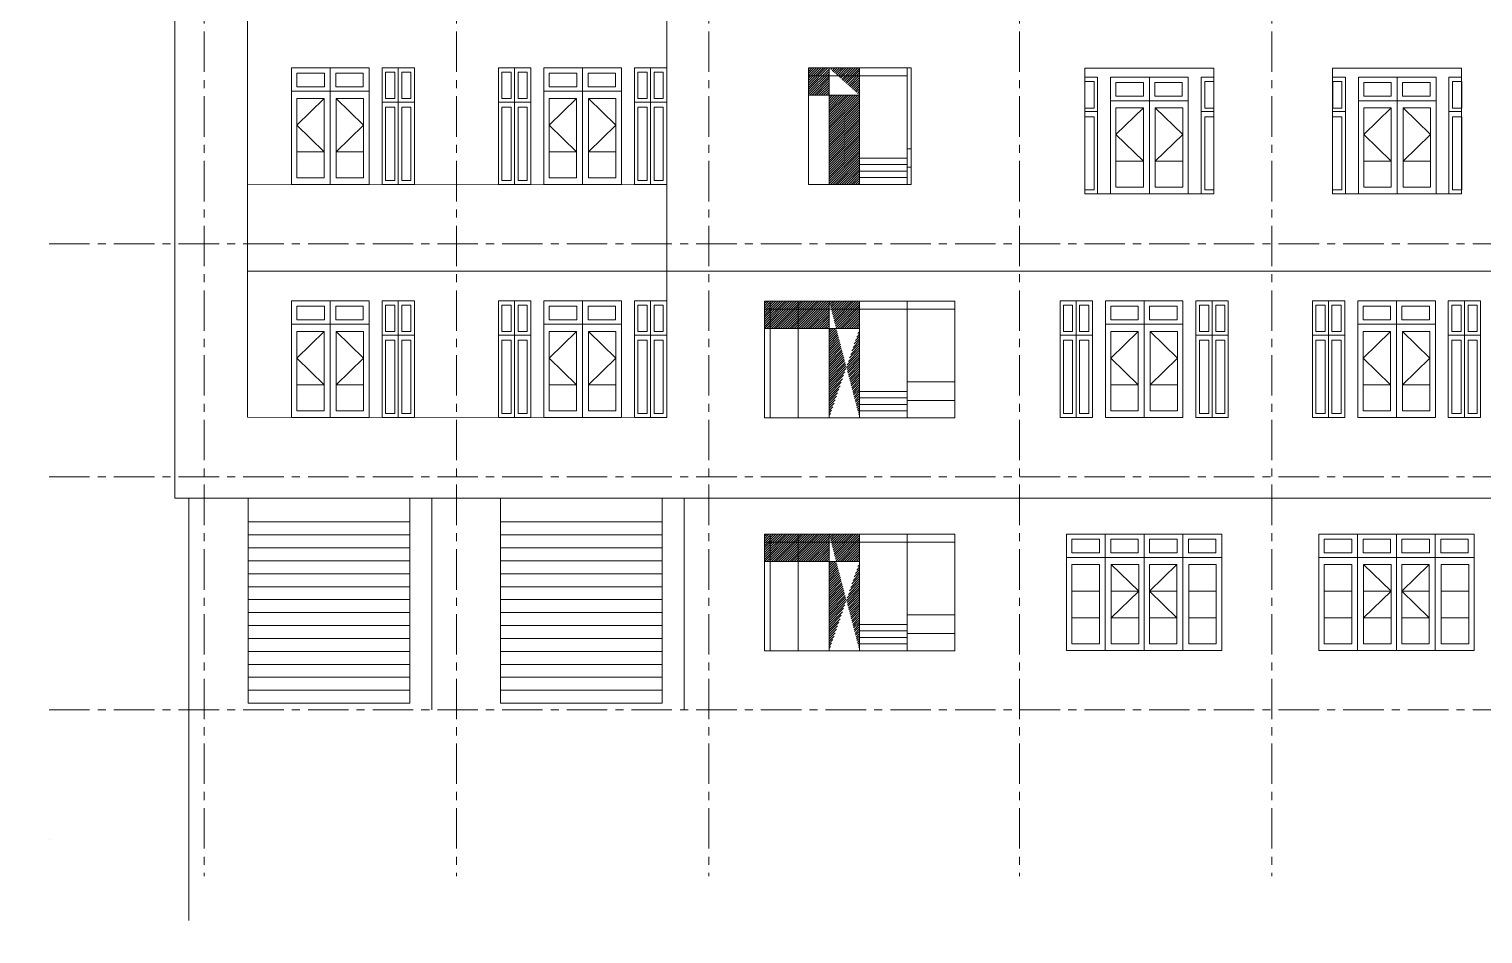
# Model space of a CAD drawing. Header units: millimetres. Extents: x 0 to 8478784, y 0 to 684185.
# Drawn here: x 4021427 to 4043897, y 371748 to 385729 of the extents above; entities that cross this region are included whole.
import ezdxf

# ---------------------------------------------------------------- set-up
doc = ezdxf.new("R2010")
doc.units = ezdxf.units.MM
doc.header["$LTSCALE"] = 5000
doc.header["$MEASUREMENT"] = 0
doc.linetypes.add('CENTER', pattern=[2, 1.25, -0.25, 0.25, -0.25])
for name, color, linetype, lineweight in [('00-XMT.Axes', 22, 'CENTER', 15), ('02-XMT.Beams', 94, 'Continuous', 25), ('net thay', 7, 'Continuous', 15)]:
    doc.layers.add(name, color=color, linetype=linetype, lineweight=lineweight)

msp = doc.modelspace()

# ---------------------------------------------------------------- hatches: boundary and pattern name
at = {"layer": '02-XMT.Beams', "linetype": 'ByBlock', "lineweight": 15}
h = msp.add_hatch(dxfattribs=at)
h.set_pattern_fill('ANSI31', color=256, scale=200, style=0)
h.set_pattern_definition([(45, (2210387.403, 57555.006), (-17.67766953, 17.67766953), [])])
h.paths.add_polyline_path([(4033474.6, 384705.8), (4033474.6, 385128.1), (4034263.8, 385128.1), (4034263.8, 384705.8)])
edge = h.paths.add_edge_path()
edge.add_line((4034263.8, 384705.8), (4034263.8, 383328.1))
edge.add_line((4034263.8, 383328.1), (4033791.4, 383328.1))
edge.add_line((4033791.4, 383328.1), (4033791.4, 385128.1))
h = msp.add_hatch(dxfattribs=at)
h.set_pattern_fill('ANSI31', color=256, scale=200, style=0)
h.set_pattern_definition([(45, (2205948.483, 15916.649), (-17.67766953, 17.67766953), [])])
edge = h.paths.add_edge_path()
edge.add_line((4032791.4, 381102), (4032791.4, 381524.3))
edge.add_line((4032791.4, 381102), (4034263.8, 381102))
edge.add_line((4032791.4, 381524.3), (4034263.8, 381524.3))
edge.add_line((4034263.8, 381524.3), (4034263.8, 379724.3))
edge.add_line((4033791.4, 379724.3), (4033791.4, 381524.3))
edge.add_line((4034263.8, 379724.3), (4033791.4, 379724.3))
h = msp.add_hatch(dxfattribs=at)
h.set_pattern_fill('ANSI31', color=256, scale=200, style=0)
h.set_pattern_definition([(45, (2205948.483, 12316.649), (-17.67766953, 17.67766953), [])])
edge = h.paths.add_edge_path()
edge.add_line((4032791.4, 377502), (4032791.4, 377924.3))
edge.add_line((4032791.4, 377502), (4034263.8, 377502))
edge.add_line((4032791.4, 377924.3), (4034263.8, 377924.3))
edge.add_line((4034263.8, 377924.3), (4034263.8, 376124.3))
edge.add_line((4033791.4, 376124.3), (4033791.4, 377924.3))
edge.add_line((4034263.8, 376124.3), (4033791.4, 376124.3))

# ---------------------------------------------------------------- linework, layer by layer
at = {"layer": '00-XMT.Axes', "color": 8, "linetype": 'CENTER', "lineweight": 15, "ltscale": 0.1}
for p, q in [((4024132.5, 409691.2), (4024132.5, 372640)), ((4028032.5, 409691.2), (4028032.5, 372640)), ((4031932.5, 409691.2), (4031932.5, 372640)), ((4036732.5, 409691.2), (4036732.5, 372640)), ((4040632.5, 409691.2), (4040632.5, 372640)), ((4021738.8, 382412.9), (4081497.1, 382412.9)), ((4021738.8, 378812.9), (4081497.1, 378812.9)), ((4021738.8, 375212.9), (4081497.1, 375212.9))]:
    msp.add_line(p, q, dxfattribs=at)
at = {"layer": '02-XMT.Beams', "linetype": 'ByBlock', "lineweight": 15}
for p, q in [((4023677.7, 378483.6), (4023677.7, 401412)), ((4024802.6, 399812.4), (4024802.6, 381683.6)), ((4031283, 399812.4), (4031283, 381988.6)), ((4025482, 383329.7), (4025482, 385129.7)), ((4025482, 385129.7), (4026682, 385129.7)), ((4026082, 385129.7), (4026082, 384768)), ((4026682, 385129.7), (4026682, 383329.7)), ((4026882, 385129.7), (4026882, 383329.7)), ((4026882, 385129.7), (4027382, 385129.7)), ((4026882, 383329.7), (4026882, 385129.7)), ((4026882, 385129.7), (4027382, 385129.7)), ((4027132, 385129.7), (4027132, 384600.8)), ((4027382, 385129.7), (4027382, 383329.7)), ((4027382, 385129.7), (4027382, 383329.7)), ((4029182, 385129.7), (4028682, 385129.7)), ((4028682, 385129.7), (4028682, 383329.7)), ((4028932, 385129.7), (4028932, 384600.8)), ((4029182, 383329.7), (4029182, 385129.7)), ((4029382, 383329.7), (4029382, 385129.7)), ((4029382, 385129.7), (4030582, 385129.7)), ((4029982, 385129.7), (4029982, 384768)), ((4030582, 385129.7), (4030582, 383329.7)), ((4030782, 385129.7), (4030782, 383329.7)), ((4030782, 385129.7), (4031282, 385129.7)), ((4030782, 383329.7), (4030782, 385129.7)), ((4030782, 385129.7), (4031282, 385129.7)), ((4031032, 385129.7), (4031032, 384600.8)), ((4031282, 385129.7), (4031282, 383329.7)), ((4031282, 385129.7), (4031282, 383329.7)), ((4025566.1, 385048.1), (4025990.7, 385048.1)), ((4025566.1, 385048.1), (4025566.1, 384838.8)), ((4025990.7, 385048.1), (4025990.7, 384838.8)), ((4026166.1, 385048.1), (4026590.7, 385048.1)), ((4026166.1, 385048.1), (4026166.1, 384838.8)), ((4026590.7, 385048.1), (4026590.7, 384838.8)), ((4027079.3, 385062.9), (4026937.3, 385062.9)), ((4026937.3, 385062.9), (4026937.3, 384654.1)), ((4027079.3, 385062.9), (4027079.3, 384654.1)), ((4027329.3, 385062.9), (4027187.3, 385062.9)), ((4027187.3, 385062.9), (4027187.3, 384654.1)), ((4027329.3, 385062.9), (4027329.3, 384654.1)), ((4028734.6, 385062.9), (4028876.7, 385062.9)), ((4028734.6, 385062.9), (4028734.6, 384654.1)), ((4028876.7, 385062.9), (4028876.7, 384654.1)), ((4028984.6, 385062.9), (4029126.7, 385062.9)), ((4028984.6, 385062.9), (4028984.6, 384654.1)), ((4029126.7, 385062.9), (4029126.7, 384654.1)), ((4029466.1, 385048.1), (4029890.7, 385048.1)), ((4029466.1, 385048.1), (4029466.1, 384838.8)), ((4029890.7, 385048.1), (4029890.7, 384838.8)), ((4030066.1, 385048.1), (4030490.7, 385048.1)), ((4030066.1, 385048.1), (4030066.1, 384838.8)), ((4030490.7, 385048.1), (4030490.7, 384838.8)), ((4030979.3, 385062.9), (4030837.3, 385062.9)), ((4030837.3, 385062.9), (4030837.3, 384654.1)), ((4030979.3, 385062.9), (4030979.3, 384654.1)), ((4031229.3, 385062.9), (4031087.3, 385062.9)), ((4031087.3, 385062.9), (4031087.3, 384654.1)), ((4031229.3, 385062.9), (4031229.3, 384654.1)), ((4033474.6, 385128.1), (4035000.1, 385128.1)), ((4033474.6, 385128.1), (4034263.8, 385128.1)), ((4033474.6, 383328.1), (4033474.6, 385128.1)), ((4033474.6, 384705.8), (4033474.6, 385128.1)), ((4033474.6, 385128.1), (4034263.8, 385128.1)), ((4033474.6, 384705.8), (4033474.6, 385128.1)), ((4033474.6, 385128.1), (4034263.8, 385128.1)), ((4033474.6, 385005.8), (4034263.8, 385005.8)), ((4033791.4, 385128.1), (4033791.4, 383328.1)), ((4033791.4, 383328.1), (4033791.4, 385128.1)), ((4033791.4, 383328.1), (4033791.4, 385128.1)), ((4034263.8, 385128.1), (4034263.8, 383328.1)), ((4034263.8, 385128.1), (4034263.8, 383328.1)), ((4034263.8, 385128.1), (4035000.1, 385128.1)), ((4034263.8, 385128.1), (4034263.8, 383328.1)), ((4034263.8, 385128.1), (4034263.8, 384705.8)), ((4034263.8, 385005.8), (4035000.1, 385005.8)), ((4035058, 385128.1), (4035000.1, 385128.1)), ((4035000.1, 385128.1), (4035000.1, 383328.1)), ((4035058, 385128.1), (4035058, 383328.2)), ((4037744, 385125.1), (4037743.6, 384984)), ((4037942, 384984), (4037743.6, 384984)), ((4037743.6, 384984), (4037743.6, 383184)), ((4039738, 385125.1), (4037744, 385125.1)), ((4037744.6, 384917.2), (4037886.7, 384917.2)), ((4037744.6, 384917.2), (4037744.6, 384508.5)), ((4037886.7, 384917.2), (4037886.7, 384508.5)), ((4037942, 383184), (4037942, 384984)), ((4038142, 383184), (4038142, 384984)), ((4038142, 384984), (4039342, 384984)), ((4038742, 384984), (4038742, 384622.3)), ((4039342, 384984), (4039342, 383184)), ((4039542, 384984), (4039542, 383184)), ((4039542, 384984), (4039738, 384984)), ((4039542, 383184), (4039542, 384984)), ((4039542, 384984), (4039738, 384984)), ((4039739.3, 384917.2), (4039597.3, 384917.2)), ((4039597.3, 384917.2), (4039597.3, 384508.5)), ((4039738, 384984), (4039738, 385125.1)), ((4039738, 383184), (4039738, 384984)), ((4039739.3, 384917.2), (4039739.3, 384508.5)), ((4041574.2, 385125.1), (4041573.8, 384984)), ((4041772.2, 384984), (4041573.8, 384984)), ((4041573.8, 384984), (4041573.8, 383184)), ((4043568.2, 385125.1), (4041574.2, 385125.1)), ((4041574.8, 384917.2), (4041716.9, 384917.2)), ((4041574.8, 384917.2), (4041574.8, 384508.5)), ((4041716.9, 384917.2), (4041716.9, 384508.5)), ((4041772.2, 383184), (4041772.2, 384984)), ((4041972.2, 383184), (4041972.2, 384984)), ((4041972.2, 384984), (4043172.2, 384984)), ((4042572.2, 384984), (4042572.2, 384622.3)), ((4043172.2, 384984), (4043172.2, 383184)), ((4043372.2, 384984), (4043372.2, 383184)), ((4043372.2, 384984), (4043568.2, 384984)), ((4043372.2, 383184), (4043372.2, 384984)), ((4043372.2, 384984), (4043568.2, 384984)), ((4043569.5, 384917.2), (4043427.4, 384917.2)), ((4043427.4, 384917.2), (4043427.4, 384508.5)), ((4043568.2, 384984), (4043568.2, 385125.1)), ((4043568.2, 383184), (4043568.2, 384984)), ((4043569.5, 384917.2), (4043569.5, 384508.5)), ((4025482, 384768), (4026682, 384768)), ((4025990.7, 384838.8), (4025566.1, 384838.8)), ((4026082, 384768), (4026082, 383329.7)), ((4026590.7, 384838.8), (4026166.1, 384838.8)), ((4029382, 384768), (4030582, 384768)), ((4029890.7, 384838.8), (4029466.1, 384838.8)), ((4029982, 384768), (4029982, 383329.7)), ((4030490.7, 384838.8), (4030066.1, 384838.8)), ((4033474.6, 384705.8), (4034263.8, 384705.8)), ((4034263.8, 384705.8), (4034263.8, 383328.1)), ((4038226.1, 384902.4), (4038650.8, 384902.4)), ((4038226.1, 384902.4), (4038226.1, 384693.1)), ((4038650.8, 384693.1), (4038226.1, 384693.1)), ((4038650.8, 384902.4), (4038650.8, 384693.1)), ((4038826.1, 384902.4), (4039250.8, 384902.4)), ((4038826.1, 384902.4), (4038826.1, 384693.1)), ((4039250.8, 384693.1), (4038826.1, 384693.1)), ((4039250.8, 384902.4), (4039250.8, 384693.1)), ((4042056.3, 384902.4), (4042480.9, 384902.4)), ((4042056.3, 384902.4), (4042056.3, 384693.1)), ((4042480.9, 384693.1), (4042056.3, 384693.1)), ((4042480.9, 384902.4), (4042480.9, 384693.1)), ((4042656.3, 384902.4), (4043080.9, 384902.4)), ((4042656.3, 384902.4), (4042656.3, 384693.1)), ((4043080.9, 384693.1), (4042656.3, 384693.1)), ((4043080.9, 384902.4), (4043080.9, 384693.1)), ((4025565.8, 384658.7), (4025990.1, 384658.7)), ((4025565.8, 383431.5), (4025565.8, 384658.7)), ((4025565.8, 384658.7), (4025565.8, 383833.8)), ((4025990.1, 384658.7), (4025565.8, 384246.2)), ((4025990.1, 384658.7), (4025990.1, 383431.5)), ((4026598.2, 384658.7), (4026173.9, 384658.7)), ((4026173.9, 384658.7), (4026173.9, 383431.5)), ((4026173.9, 384658.7), (4026598.2, 384246.2)), ((4026598.2, 383431.5), (4026598.2, 384658.7)), ((4026598.2, 384658.7), (4026598.2, 383833.8)), ((4026882, 384600.8), (4027382, 384600.8)), ((4027382, 384600.8), (4026882, 384600.8)), ((4026937.3, 384654.1), (4027079.3, 384654.1)), ((4027079.9, 384521.6), (4026937.3, 384521.6)), ((4026937.3, 384521.6), (4026937.3, 383390.4)), ((4027079.9, 384521.6), (4027079.9, 383390.4)), ((4027132, 384600.8), (4027132, 383329.7)), ((4027187.3, 384654.1), (4027329.3, 384654.1)), ((4027329.9, 384521.6), (4027187.3, 384521.6)), ((4027187.3, 384521.6), (4027187.3, 383390.4)), ((4027329.9, 384521.6), (4027329.9, 383390.4)), ((4028682, 384600.8), (4029182, 384600.8)), ((4028734, 384521.6), (4028876.7, 384521.6)), ((4028734, 384521.6), (4028734, 383390.4)), ((4028876.7, 384654.1), (4028734.6, 384654.1)), ((4028876.7, 384521.6), (4028876.7, 383390.4)), ((4028932, 384600.8), (4028932, 383329.7)), ((4028984, 384521.6), (4029126.7, 384521.6)), ((4028984, 384521.6), (4028984, 383390.4)), ((4029126.7, 384654.1), (4028984.6, 384654.1)), ((4029126.7, 384521.6), (4029126.7, 383390.4)), ((4029465.8, 384658.7), (4029890.1, 384658.7)), ((4029465.8, 383431.5), (4029465.8, 384658.7)), ((4029465.8, 384658.7), (4029465.8, 383833.8)), ((4029890.1, 384658.7), (4029465.8, 384246.2)), ((4029890.1, 384658.7), (4029890.1, 383431.5)), ((4030498.2, 384658.7), (4030073.9, 384658.7)), ((4030073.9, 384658.7), (4030073.9, 383431.5)), ((4030073.9, 384658.7), (4030498.2, 384246.2)), ((4030498.2, 383431.5), (4030498.2, 384658.7)), ((4030498.2, 384658.7), (4030498.2, 383833.8)), ((4030782, 384600.8), (4031282, 384600.8)), ((4031282, 384600.8), (4030782, 384600.8)), ((4030837.3, 384654.1), (4030979.3, 384654.1)), ((4030979.9, 384521.6), (4030837.3, 384521.6)), ((4030837.3, 384521.6), (4030837.3, 383390.4)), ((4030979.9, 384521.6), (4030979.9, 383390.4)), ((4031032, 384600.8), (4031032, 383329.7)), ((4031087.3, 384654.1), (4031229.3, 384654.1)), ((4031229.9, 384521.6), (4031087.3, 384521.6)), ((4031087.3, 384521.6), (4031087.3, 383390.4)), ((4031229.9, 384521.6), (4031229.9, 383390.4)), ((4037743.6, 384455.2), (4037942, 384455.2)), ((4037886.7, 384508.5), (4037744.6, 384508.5)), ((4038142, 384622.3), (4039342, 384622.3)), ((4038225.8, 384513.1), (4038650.1, 384513.1)), ((4038225.8, 383285.9), (4038225.8, 384513.1)), ((4038225.8, 384513.1), (4038225.8, 383688.1)), ((4038650.1, 384513.1), (4038225.8, 384100.6)), ((4038650.1, 384513.1), (4038650.1, 383285.9)), ((4038742, 384622.3), (4038742, 383184)), ((4039258.2, 384513.1), (4038833.9, 384513.1)), ((4038833.9, 384513.1), (4038833.9, 383285.9)), ((4038833.9, 384513.1), (4039258.2, 384100.6)), ((4039258.2, 383285.9), (4039258.2, 384513.1)), ((4039258.2, 384513.1), (4039258.2, 383688.1)), ((4039542, 384455.2), (4039738, 384455.2)), ((4039738, 384455.2), (4039542, 384455.2)), ((4039597.3, 384508.5), (4039739.3, 384508.5)), ((4041573.8, 384455.2), (4041772.2, 384455.2)), ((4041716.9, 384508.5), (4041574.8, 384508.5)), ((4041972.2, 384622.3), (4043172.2, 384622.3)), ((4042056, 384513.1), (4042480.3, 384513.1)), ((4042056, 383285.9), (4042056, 384513.1)), ((4042056, 384513.1), (4042056, 383688.1)), ((4042480.3, 384513.1), (4042056, 384100.6)), ((4042480.3, 384513.1), (4042480.3, 383285.9)), ((4042572.2, 384622.3), (4042572.2, 383184)), ((4043088.4, 384513.1), (4042664.1, 384513.1)), ((4042664.1, 384513.1), (4042664.1, 383285.9)), ((4042664.1, 384513.1), (4043088.4, 384100.6)), ((4043088.4, 383285.9), (4043088.4, 384513.1)), ((4043088.4, 384513.1), (4043088.4, 383688.1)), ((4043372.2, 384455.2), (4043568.2, 384455.2)), ((4043568.2, 384455.2), (4043372.2, 384455.2)), ((4043427.4, 384508.5), (4043569.5, 384508.5)), ((4025565.8, 384246.2), (4025990.1, 383833.8)), ((4026598.2, 384246.2), (4026173.9, 383833.8)), ((4029465.8, 384246.2), (4029890.1, 383833.8)), ((4030498.2, 384246.2), (4030073.9, 383833.8)), ((4037744, 384375.9), (4037886.7, 384375.9)), ((4037744, 384375.9), (4037744, 383244.7)), ((4037886.7, 384375.9), (4037886.7, 383244.7)), ((4039739.9, 384375.9), (4039597.3, 384375.9)), ((4039597.3, 384375.9), (4039597.3, 383244.7)), ((4039739.9, 384375.9), (4039739.9, 383244.7)), ((4041574.2, 384375.9), (4041716.9, 384375.9)), ((4041574.2, 384375.9), (4041574.2, 383244.7)), ((4041716.9, 384375.9), (4041716.9, 383244.7)), ((4043570.1, 384375.9), (4043427.5, 384375.9)), ((4043427.5, 384375.9), (4043427.5, 383244.7)), ((4043570.1, 384375.9), (4043570.1, 383244.7)), ((4038225.8, 384100.6), (4038650.1, 383688.1)), ((4039258.2, 384100.6), (4038833.9, 383688.1)), ((4042056, 384100.6), (4042480.3, 383688.1)), ((4043088.4, 384100.6), (4042664.1, 383688.1)), ((4025565.8, 383833.8), (4025990.1, 383833.8)), ((4026598.2, 383833.8), (4026173.9, 383833.8)), ((4029465.8, 383833.8), (4029890.1, 383833.8)), ((4030498.2, 383833.8), (4030073.9, 383833.8)), ((4035058, 383880.1), (4035000.1, 383880.1)), ((4035000.1, 383734.3), (4034263.8, 383734.3)), ((4035000.1, 383634.3), (4034263.8, 383634.3)), ((4035058, 383593.7), (4035000.1, 383593.7)), ((4038225.8, 383688.1), (4038650.1, 383688.1)), ((4039258.2, 383688.1), (4038833.9, 383688.1)), ((4042056, 383688.1), (4042480.3, 383688.1)), ((4043088.4, 383688.1), (4042664.1, 383688.1)), ((4025990.1, 383431.5), (4025565.8, 383431.5)), ((4026173.9, 383431.5), (4026598.2, 383431.5)), ((4026937.3, 383390.4), (4027079.9, 383390.4)), ((4027187.3, 383390.4), (4027329.9, 383390.4)), ((4028876.7, 383390.4), (4028734, 383390.4)), ((4029126.7, 383390.4), (4028984, 383390.4)), ((4029890.1, 383431.5), (4029465.8, 383431.5)), ((4030073.9, 383431.5), (4030498.2, 383431.5)), ((4030837.3, 383390.4), (4030979.9, 383390.4)), ((4031087.3, 383390.4), (4031229.9, 383390.4)), ((4035000.1, 383534.3), (4034263.8, 383534.3)), ((4035000.1, 383434.3), (4034263.8, 383434.3)), ((4031282, 383329.7), (4024802.6, 383323.4)), ((4026682, 383329.7), (4025482, 383329.7)), ((4027382, 383329.7), (4026882, 383329.7)), ((4027382, 383329.7), (4026882, 383329.7)), ((4028682, 383329.7), (4029182, 383329.7)), ((4030582, 383329.7), (4029382, 383329.7)), ((4031282, 383329.7), (4030782, 383329.7)), ((4031282, 383329.7), (4030782, 383329.7)), ((4035058, 383328.2), (4033474.6, 383328.1)), ((4035000.1, 383328.1), (4033474.6, 383328.1)), ((4034263.8, 383328.1), (4033791.4, 383328.1)), ((4034263.8, 383328.1), (4033791.4, 383328.1)), ((4037743.6, 383184), (4037942, 383184)), ((4037743.6, 383184), (4039738, 383184)), ((4037886.7, 383244.7), (4037744, 383244.7)), ((4039342, 383184), (4038142, 383184)), ((4038650.1, 383285.9), (4038225.8, 383285.9)), ((4038833.9, 383285.9), (4039258.2, 383285.9)), ((4039738, 383184), (4039542, 383184)), ((4039738, 383184), (4039542, 383184)), ((4039597.3, 383244.7), (4039739.9, 383244.7)), ((4041573.8, 383184), (4041772.2, 383184)), ((4041573.8, 383184), (4043568.2, 383184)), ((4041716.9, 383244.7), (4041574.2, 383244.7)), ((4043172.2, 383184), (4041972.2, 383184)), ((4042480.3, 383285.9), (4042056, 383285.9)), ((4042664.1, 383285.9), (4043088.4, 383285.9)), ((4043568.2, 383184), (4043372.2, 383184)), ((4043568.2, 383184), (4043372.2, 383184)), ((4043427.5, 383244.7), (4043570.1, 383244.7)), ((4031283, 381988.6), (4024802.6, 381988.6)), ((4031282, 379729.7), (4031283, 381988.6)), ((4031283, 381988.6), (4080132.3, 381988.6)), ((4024802.6, 381683.6), (4024802.6, 379731.6)), ((4025482, 379729.7), (4025482, 381529.7)), ((4025482, 381529.7), (4026682, 381529.7)), ((4025566.1, 381448.1), (4025990.7, 381448.1)), ((4025566.1, 381448.1), (4025566.1, 381238.8)), ((4025990.7, 381448.1), (4025990.7, 381238.8)), ((4026082, 381529.7), (4026082, 381168)), ((4026166.1, 381448.1), (4026590.7, 381448.1)), ((4026166.1, 381448.1), (4026166.1, 381238.8)), ((4026590.7, 381448.1), (4026590.7, 381238.8)), ((4026682, 381529.7), (4026682, 379729.7)), ((4026882, 381529.7), (4026882, 379729.7)), ((4026882, 381529.7), (4027382, 381529.7)), ((4026882, 379729.7), (4026882, 381529.7)), ((4026882, 381529.7), (4027382, 381529.7)), ((4027079.3, 381462.9), (4026937.3, 381462.9)), ((4026937.3, 381462.9), (4026937.3, 381054.1)), ((4027079.3, 381462.9), (4027079.3, 381054.1)), ((4027132, 381529.7), (4027132, 381000.8)), ((4027329.3, 381462.9), (4027187.3, 381462.9)), ((4027187.3, 381462.9), (4027187.3, 381054.1)), ((4027329.3, 381462.9), (4027329.3, 381054.1)), ((4027382, 381529.7), (4027382, 379729.7)), ((4027382, 381529.7), (4027382, 379729.7)), ((4029182, 381529.7), (4028682, 381529.7)), ((4028682, 381529.7), (4028682, 379729.7)), ((4028734.6, 381462.9), (4028876.7, 381462.9)), ((4028734.6, 381462.9), (4028734.6, 381054.1)), ((4028876.7, 381462.9), (4028876.7, 381054.1)), ((4028932, 381529.7), (4028932, 381000.8)), ((4028984.6, 381462.9), (4029126.7, 381462.9)), ((4028984.6, 381462.9), (4028984.6, 381054.1)), ((4029126.7, 381462.9), (4029126.7, 381054.1)), ((4029182, 379729.7), (4029182, 381529.7)), ((4029382, 379729.7), (4029382, 381529.7)), ((4029382, 381529.7), (4030582, 381529.7)), ((4029466.1, 381448.1), (4029890.7, 381448.1)), ((4029466.1, 381448.1), (4029466.1, 381238.8)), ((4029890.7, 381448.1), (4029890.7, 381238.8)), ((4029982, 381529.7), (4029982, 381168)), ((4030066.1, 381448.1), (4030490.7, 381448.1)), ((4030066.1, 381448.1), (4030066.1, 381238.8)), ((4030490.7, 381448.1), (4030490.7, 381238.8)), ((4030582, 381529.7), (4030582, 379729.7)), ((4030782, 381529.7), (4030782, 379729.7)), ((4030782, 381529.7), (4031282, 381529.7)), ((4030782, 379729.7), (4030782, 381529.7)), ((4030782, 381529.7), (4031282, 381529.7)), ((4030979.3, 381462.9), (4030837.3, 381462.9)), ((4030837.3, 381462.9), (4030837.3, 381054.1)), ((4030979.3, 381462.9), (4030979.3, 381054.1)), ((4031032, 381529.7), (4031032, 381000.8)), ((4031229.3, 381462.9), (4031087.3, 381462.9)), ((4031087.3, 381462.9), (4031087.3, 381054.1)), ((4031229.3, 381462.9), (4031229.3, 381054.1)), ((4031282, 381529.7), (4031282, 379729.7)), ((4031282, 381529.7), (4031282, 379729.7)), ((4032791.4, 379724.3), (4032791.4, 381524.3)), ((4032791.4, 381524.3), (4035736.3, 381524.3)), ((4032791.4, 381102), (4032791.4, 381524.3)), ((4032791.4, 381524.3), (4034263.8, 381524.3)), ((4032791.4, 381402), (4034263.8, 381402)), ((4032879.7, 381524.3), (4032879.7, 379724.3)), ((4033312.4, 379724.3), (4033312.4, 381524.3)), ((4033791.4, 381524.3), (4033791.4, 379724.3)), ((4033791.4, 379724.3), (4033791.4, 381524.3)), ((4034263.8, 381524.3), (4034263.8, 379724.3)), ((4034263.8, 381524.3), (4034263.8, 379724.3)), ((4034263.8, 381524.3), (4035736.3, 381524.3)), ((4034263.8, 381402), (4035736.3, 381402)), ((4035736.3, 381524.3), (4035000.1, 381524.3)), ((4035000.1, 381524.3), (4035000.1, 379724.3)), ((4035736.3, 381524.3), (4035736.3, 379724.3)), ((4037861.6, 381529.7), (4037361.6, 381529.7)), ((4037361.6, 381529.7), (4037361.6, 379729.7)), ((4037414.2, 381462.9), (4037556.3, 381462.9)), ((4037414.2, 381462.9), (4037414.2, 381054.1)), ((4037556.3, 381462.9), (4037556.3, 381054.1)), ((4037611.6, 381529.7), (4037611.6, 381000.8)), ((4037664.2, 381462.9), (4037806.3, 381462.9)), ((4037664.2, 381462.9), (4037664.2, 381054.1)), ((4037806.3, 381462.9), (4037806.3, 381054.1)), ((4037861.6, 379729.7), (4037861.6, 381529.7)), ((4038061.6, 379729.7), (4038061.6, 381529.7)), ((4038061.6, 381529.7), (4039261.6, 381529.7)), ((4038061.6, 379729.7), (4038061.6, 381529.7)), ((4038061.6, 381529.7), (4039261.6, 381529.7)), ((4038145.8, 381448.1), (4038570.4, 381448.1)), ((4038145.8, 381448.1), (4038145.8, 381238.8)), ((4038145.8, 381448.1), (4038570.4, 381448.1)), ((4038145.8, 381448.1), (4038145.8, 381238.8)), ((4038570.4, 381448.1), (4038570.4, 381238.8)), ((4038570.4, 381448.1), (4038570.4, 381238.8)), ((4038661.6, 381529.7), (4038661.6, 381168)), ((4038661.6, 381529.7), (4038661.6, 381168)), ((4038745.8, 381448.1), (4039170.4, 381448.1)), ((4038745.8, 381448.1), (4038745.8, 381238.8)), ((4038745.8, 381448.1), (4039170.4, 381448.1)), ((4038745.8, 381448.1), (4038745.8, 381238.8)), ((4039170.4, 381448.1), (4039170.4, 381238.8)), ((4039170.4, 381448.1), (4039170.4, 381238.8)), ((4039261.6, 381529.7), (4039261.6, 379729.7)), ((4039261.6, 381529.7), (4039261.6, 379729.7)), ((4039461.6, 381529.7), (4039461.6, 379729.7)), ((4039461.6, 381529.7), (4039961.6, 381529.7)), ((4039461.6, 379729.7), (4039461.6, 381529.7)), ((4039461.6, 381529.7), (4039961.6, 381529.7)), ((4039461.6, 381529.7), (4039461.6, 379729.7)), ((4039461.6, 381529.7), (4039961.6, 381529.7)), ((4039461.6, 379729.7), (4039461.6, 381529.7)), ((4039461.6, 381529.7), (4039961.6, 381529.7)), ((4039658.9, 381462.9), (4039516.9, 381462.9)), ((4039516.9, 381462.9), (4039516.9, 381054.1)), ((4039658.9, 381462.9), (4039516.9, 381462.9)), ((4039516.9, 381462.9), (4039516.9, 381054.1)), ((4039658.9, 381462.9), (4039658.9, 381054.1)), ((4039658.9, 381462.9), (4039658.9, 381054.1)), ((4039711.6, 381529.7), (4039711.6, 381000.8)), ((4039711.6, 381529.7), (4039711.6, 381000.8)), ((4039908.9, 381462.9), (4039766.9, 381462.9)), ((4039766.9, 381462.9), (4039766.9, 381054.1)), ((4039908.9, 381462.9), (4039766.9, 381462.9)), ((4039766.9, 381462.9), (4039766.9, 381054.1)), ((4039908.9, 381462.9), (4039908.9, 381054.1)), ((4039908.9, 381462.9), (4039908.9, 381054.1)), ((4039961.6, 381529.7), (4039961.6, 379729.7)), ((4039961.6, 381529.7), (4039961.6, 379729.7)), ((4039961.6, 381529.7), (4039961.6, 379729.7)), ((4039961.6, 381529.7), (4039961.6, 379729.7)), ((4041761.6, 381529.7), (4041261.6, 381529.7)), ((4041261.6, 381529.7), (4041261.6, 379729.7)), ((4041314.2, 381462.9), (4041456.3, 381462.9)), ((4041314.2, 381462.9), (4041314.2, 381054.1)), ((4041456.3, 381462.9), (4041456.3, 381054.1)), ((4041511.6, 381529.7), (4041511.6, 381000.8)), ((4041564.2, 381462.9), (4041706.3, 381462.9)), ((4041564.2, 381462.9), (4041564.2, 381054.1)), ((4041706.3, 381462.9), (4041706.3, 381054.1)), ((4041761.6, 379729.7), (4041761.6, 381529.7)), ((4041961.6, 379729.7), (4041961.6, 381529.7)), ((4041961.6, 381529.7), (4043161.6, 381529.7)), ((4042045.8, 381448.1), (4042470.4, 381448.1)), ((4042045.8, 381448.1), (4042045.8, 381238.8)), ((4042470.4, 381448.1), (4042470.4, 381238.8)), ((4042561.6, 381529.7), (4042561.6, 381168)), ((4042645.8, 381448.1), (4043070.4, 381448.1)), ((4042645.8, 381448.1), (4042645.8, 381238.8)), ((4043070.4, 381448.1), (4043070.4, 381238.8)), ((4043161.6, 381529.7), (4043161.6, 379729.7)), ((4043361.6, 381529.7), (4043361.6, 379729.7)), ((4043361.6, 381529.7), (4043861.6, 381529.7)), ((4043361.6, 379729.7), (4043361.6, 381529.7)), ((4043361.6, 381529.7), (4043861.6, 381529.7)), ((4043558.9, 381462.9), (4043416.9, 381462.9)), ((4043416.9, 381462.9), (4043416.9, 381054.1)), ((4043558.9, 381462.9), (4043558.9, 381054.1)), ((4043611.6, 381529.7), (4043611.6, 381000.8)), ((4043808.9, 381462.9), (4043666.9, 381462.9)), ((4043666.9, 381462.9), (4043666.9, 381054.1)), ((4043808.9, 381462.9), (4043808.9, 381054.1)), ((4043861.6, 381529.7), (4043861.6, 379729.7)), ((4043861.6, 381529.7), (4043861.6, 379729.7)), ((4025482, 381168), (4026682, 381168)), ((4025990.7, 381238.8), (4025566.1, 381238.8)), ((4026082, 381168), (4026082, 379729.7)), ((4026590.7, 381238.8), (4026166.1, 381238.8)), ((4029382, 381168), (4030582, 381168)), ((4029890.7, 381238.8), (4029466.1, 381238.8)), ((4029982, 381168), (4029982, 379729.7)), ((4030490.7, 381238.8), (4030066.1, 381238.8)), ((4032791.4, 381102), (4034263.8, 381102)), ((4038061.6, 381168), (4039261.6, 381168)), ((4038061.6, 381168), (4039261.6, 381168)), ((4038570.4, 381238.8), (4038145.8, 381238.8)), ((4038570.4, 381238.8), (4038145.8, 381238.8)), ((4038661.6, 381168), (4038661.6, 379729.7)), ((4038661.6, 381168), (4038661.6, 379729.7)), ((4039170.4, 381238.8), (4038745.8, 381238.8)), ((4039170.4, 381238.8), (4038745.8, 381238.8)), ((4041961.6, 381168), (4043161.6, 381168)), ((4042470.4, 381238.8), (4042045.8, 381238.8)), ((4042561.6, 381168), (4042561.6, 379729.7)), ((4043070.4, 381238.8), (4042645.8, 381238.8)), ((4025565.8, 381058.7), (4025990.1, 381058.7)), ((4025565.8, 379831.5), (4025565.8, 381058.7)), ((4025565.8, 381058.7), (4025565.8, 380233.8)), ((4025990.1, 381058.7), (4025565.8, 380646.2)), ((4025990.1, 381058.7), (4025990.1, 379831.5)), ((4026598.2, 381058.7), (4026173.9, 381058.7)), ((4026173.9, 381058.7), (4026173.9, 379831.5)), ((4026173.9, 381058.7), (4026598.2, 380646.2)), ((4026598.2, 379831.5), (4026598.2, 381058.7)), ((4026598.2, 381058.7), (4026598.2, 380233.8)), ((4026882, 381000.8), (4027382, 381000.8)), ((4027382, 381000.8), (4026882, 381000.8)), ((4026937.3, 381054.1), (4027079.3, 381054.1)), ((4027079.9, 380921.6), (4026937.3, 380921.6)), ((4026937.3, 380921.6), (4026937.3, 379790.4)), ((4027079.9, 380921.6), (4027079.9, 379790.4)), ((4027132, 381000.8), (4027132, 379729.7)), ((4027187.3, 381054.1), (4027329.3, 381054.1)), ((4027329.9, 380921.6), (4027187.3, 380921.6)), ((4027187.3, 380921.6), (4027187.3, 379790.4)), ((4027329.9, 380921.6), (4027329.9, 379790.4)), ((4028682, 381000.8), (4029182, 381000.8)), ((4028734, 380921.6), (4028876.7, 380921.6)), ((4028734, 380921.6), (4028734, 379790.4)), ((4028876.7, 381054.1), (4028734.6, 381054.1)), ((4028876.7, 380921.6), (4028876.7, 379790.4)), ((4028932, 381000.8), (4028932, 379729.7)), ((4028984, 380921.6), (4029126.7, 380921.6)), ((4028984, 380921.6), (4028984, 379790.4)), ((4029126.7, 381054.1), (4028984.6, 381054.1)), ((4029126.7, 380921.6), (4029126.7, 379790.4)), ((4029465.8, 381058.7), (4029890.1, 381058.7)), ((4029465.8, 379831.5), (4029465.8, 381058.7)), ((4029465.8, 381058.7), (4029465.8, 380233.8)), ((4029890.1, 381058.7), (4029465.8, 380646.2)), ((4029890.1, 381058.7), (4029890.1, 379831.5)), ((4030498.2, 381058.7), (4030073.9, 381058.7)), ((4030073.9, 381058.7), (4030073.9, 379831.5)), ((4030073.9, 381058.7), (4030498.2, 380646.2)), ((4030498.2, 379831.5), (4030498.2, 381058.7)), ((4030498.2, 381058.7), (4030498.2, 380233.8)), ((4030782, 381000.8), (4031282, 381000.8)), ((4031282, 381000.8), (4030782, 381000.8)), ((4030837.3, 381054.1), (4030979.3, 381054.1)), ((4030979.9, 380921.6), (4030837.3, 380921.6)), ((4030837.3, 380921.6), (4030837.3, 379790.4)), ((4030979.9, 380921.6), (4030979.9, 379790.4)), ((4031032, 381000.8), (4031032, 379729.7)), ((4031087.3, 381054.1), (4031229.3, 381054.1)), ((4031229.9, 380921.6), (4031087.3, 380921.6)), ((4031087.3, 380921.6), (4031087.3, 379790.4)), ((4031229.9, 380921.6), (4031229.9, 379790.4)), ((4037361.6, 381000.8), (4037861.6, 381000.8)), ((4037413.7, 380921.6), (4037556.3, 380921.6)), ((4037413.7, 380921.6), (4037413.7, 379790.4)), ((4037556.3, 381054.1), (4037414.2, 381054.1)), ((4037556.3, 380921.6), (4037556.3, 379790.4)), ((4037611.6, 381000.8), (4037611.6, 379729.7)), ((4037663.7, 380921.6), (4037806.3, 380921.6)), ((4037663.7, 380921.6), (4037663.7, 379790.4)), ((4037806.3, 381054.1), (4037664.2, 381054.1)), ((4037806.3, 380921.6), (4037806.3, 379790.4)), ((4038145.4, 381058.7), (4038569.7, 381058.7)), ((4038145.4, 379831.5), (4038145.4, 381058.7)), ((4038145.4, 381058.7), (4038145.4, 380233.8)), ((4038569.7, 381058.7), (4038145.4, 380646.2)), ((4038145.4, 381058.7), (4038569.7, 381058.7)), ((4038145.4, 379831.5), (4038145.4, 381058.7)), ((4038145.4, 381058.7), (4038145.4, 380233.8)), ((4038569.7, 381058.7), (4038145.4, 380646.2)), ((4038569.7, 381058.7), (4038569.7, 379831.5)), ((4038569.7, 381058.7), (4038569.7, 379831.5)), ((4039177.8, 381058.7), (4038753.5, 381058.7)), ((4038753.5, 381058.7), (4038753.5, 379831.5)), ((4038753.5, 381058.7), (4039177.8, 380646.2)), ((4039177.8, 381058.7), (4038753.5, 381058.7)), ((4038753.5, 381058.7), (4038753.5, 379831.5)), ((4038753.5, 381058.7), (4039177.8, 380646.2)), ((4039177.8, 379831.5), (4039177.8, 381058.7)), ((4039177.8, 381058.7), (4039177.8, 380233.8)), ((4039177.8, 379831.5), (4039177.8, 381058.7)), ((4039177.8, 381058.7), (4039177.8, 380233.8)), ((4039461.6, 381000.8), (4039961.6, 381000.8)), ((4039961.6, 381000.8), (4039461.6, 381000.8)), ((4039461.6, 381000.8), (4039961.6, 381000.8)), ((4039961.6, 381000.8), (4039461.6, 381000.8)), ((4039516.9, 381054.1), (4039658.9, 381054.1)), ((4039516.9, 381054.1), (4039658.9, 381054.1)), ((4039659.5, 380921.6), (4039516.9, 380921.6)), ((4039516.9, 380921.6), (4039516.9, 379790.4)), ((4039659.5, 380921.6), (4039516.9, 380921.6)), ((4039516.9, 380921.6), (4039516.9, 379790.4)), ((4039659.5, 380921.6), (4039659.5, 379790.4)), ((4039659.5, 380921.6), (4039659.5, 379790.4)), ((4039711.6, 381000.8), (4039711.6, 379729.7)), ((4039711.6, 381000.8), (4039711.6, 379729.7)), ((4039766.9, 381054.1), (4039908.9, 381054.1)), ((4039766.9, 381054.1), (4039908.9, 381054.1)), ((4039909.5, 380921.6), (4039766.9, 380921.6)), ((4039766.9, 380921.6), (4039766.9, 379790.4)), ((4039909.5, 380921.6), (4039766.9, 380921.6)), ((4039766.9, 380921.6), (4039766.9, 379790.4)), ((4039909.5, 380921.6), (4039909.5, 379790.4)), ((4039909.5, 380921.6), (4039909.5, 379790.4)), ((4041261.6, 381000.8), (4041761.6, 381000.8)), ((4041313.7, 380921.6), (4041456.3, 380921.6)), ((4041313.7, 380921.6), (4041313.7, 379790.4)), ((4041456.3, 381054.1), (4041314.2, 381054.1)), ((4041456.3, 380921.6), (4041456.3, 379790.4)), ((4041511.6, 381000.8), (4041511.6, 379729.7)), ((4041563.7, 380921.6), (4041706.3, 380921.6)), ((4041563.7, 380921.6), (4041563.7, 379790.4)), ((4041706.3, 381054.1), (4041564.2, 381054.1)), ((4041706.3, 380921.6), (4041706.3, 379790.4)), ((4042045.4, 381058.7), (4042469.7, 381058.7)), ((4042045.4, 379831.5), (4042045.4, 381058.7)), ((4042045.4, 381058.7), (4042045.4, 380233.8)), ((4042469.7, 381058.7), (4042045.4, 380646.2)), ((4042469.7, 381058.7), (4042469.7, 379831.5)), ((4043077.8, 381058.7), (4042653.5, 381058.7)), ((4042653.5, 381058.7), (4042653.5, 379831.5)), ((4042653.5, 381058.7), (4043077.8, 380646.2)), ((4043077.8, 379831.5), (4043077.8, 381058.7)), ((4043077.8, 381058.7), (4043077.8, 380233.8)), ((4043361.6, 381000.8), (4043861.6, 381000.8)), ((4043861.6, 381000.8), (4043361.6, 381000.8)), ((4043416.9, 381054.1), (4043558.9, 381054.1)), ((4043559.5, 380921.6), (4043416.9, 380921.6)), ((4043416.9, 380921.6), (4043416.9, 379790.4)), ((4043559.5, 380921.6), (4043559.5, 379790.4)), ((4043611.6, 381000.8), (4043611.6, 379729.7)), ((4043666.9, 381054.1), (4043808.9, 381054.1)), ((4043809.5, 380921.6), (4043666.9, 380921.6)), ((4043666.9, 380921.6), (4043666.9, 379790.4)), ((4043809.5, 380921.6), (4043809.5, 379790.4)), ((4025565.8, 380646.2), (4025990.1, 380233.8)), ((4026598.2, 380646.2), (4026173.9, 380233.8)), ((4029465.8, 380646.2), (4029890.1, 380233.8)), ((4030498.2, 380646.2), (4030073.9, 380233.8)), ((4038145.4, 380646.2), (4038569.7, 380233.8)), ((4038145.4, 380646.2), (4038569.7, 380233.8)), ((4039177.8, 380646.2), (4038753.5, 380233.8)), ((4039177.8, 380646.2), (4038753.5, 380233.8)), ((4042045.4, 380646.2), (4042469.7, 380233.8)), ((4043077.8, 380646.2), (4042653.5, 380233.8)), ((4025565.8, 380233.8), (4025990.1, 380233.8)), ((4026598.2, 380233.8), (4026173.9, 380233.8)), ((4029465.8, 380233.8), (4029890.1, 380233.8)), ((4030498.2, 380233.8), (4030073.9, 380233.8)), ((4035736.3, 380276.3), (4035000.1, 380276.3)), ((4038145.4, 380233.8), (4038569.7, 380233.8)), ((4038145.4, 380233.8), (4038569.7, 380233.8)), ((4039177.8, 380233.8), (4038753.5, 380233.8)), ((4039177.8, 380233.8), (4038753.5, 380233.8)), ((4042045.4, 380233.8), (4042469.7, 380233.8)), ((4043077.8, 380233.8), (4042653.5, 380233.8)), ((4035000.1, 380130.5), (4034263.8, 380130.5)), ((4035000.1, 380030.5), (4034263.8, 380030.5)), ((4035736.3, 379989.9), (4035000.1, 379989.9)), ((4025990.1, 379831.5), (4025565.8, 379831.5)), ((4026173.9, 379831.5), (4026598.2, 379831.5)), ((4026937.3, 379790.4), (4027079.9, 379790.4)), ((4027187.3, 379790.4), (4027329.9, 379790.4)), ((4028876.7, 379790.4), (4028734, 379790.4)), ((4029126.7, 379790.4), (4028984, 379790.4)), ((4029890.1, 379831.5), (4029465.8, 379831.5)), ((4030073.9, 379831.5), (4030498.2, 379831.5)), ((4030837.3, 379790.4), (4030979.9, 379790.4)), ((4031087.3, 379790.4), (4031229.9, 379790.4)), ((4035000.1, 379930.5), (4034263.8, 379930.5)), ((4035000.1, 379830.5), (4034263.8, 379830.5)), ((4037556.3, 379790.4), (4037413.7, 379790.4)), ((4037806.3, 379790.4), (4037663.7, 379790.4)), ((4038569.7, 379831.5), (4038145.4, 379831.5)), ((4038569.7, 379831.5), (4038145.4, 379831.5)), ((4038753.5, 379831.5), (4039177.8, 379831.5)), ((4038753.5, 379831.5), (4039177.8, 379831.5)), ((4039516.9, 379790.4), (4039659.5, 379790.4)), ((4039516.9, 379790.4), (4039659.5, 379790.4)), ((4039766.9, 379790.4), (4039909.5, 379790.4)), ((4039766.9, 379790.4), (4039909.5, 379790.4)), ((4041456.3, 379790.4), (4041313.7, 379790.4)), ((4041706.3, 379790.4), (4041563.7, 379790.4)), ((4042469.7, 379831.5), (4042045.4, 379831.5)), ((4042653.5, 379831.5), (4043077.8, 379831.5)), ((4043416.9, 379790.4), (4043559.5, 379790.4)), ((4043666.9, 379790.4), (4043809.5, 379790.4)), ((4024802.6, 379731.6), (4031282, 379729.7)), ((4026682, 379729.7), (4025482, 379729.7)), ((4027382, 379729.7), (4026882, 379729.7)), ((4027382, 379729.7), (4026882, 379729.7)), ((4028682, 379729.7), (4029182, 379729.7)), ((4030582, 379729.7), (4029382, 379729.7)), ((4031282, 379729.7), (4030782, 379729.7)), ((4031282, 379729.7), (4030782, 379729.7)), ((4035736.3, 379724.3), (4032791.4, 379724.3)), ((4034263.8, 379724.3), (4033791.4, 379724.3)), ((4037361.6, 379729.7), (4037861.6, 379729.7)), ((4039261.6, 379729.7), (4038061.6, 379729.7)), ((4039261.6, 379729.7), (4038061.6, 379729.7)), ((4039961.6, 379729.7), (4039461.6, 379729.7)), ((4039961.6, 379729.7), (4039461.6, 379729.7)), ((4039961.6, 379729.7), (4039461.6, 379729.7)), ((4039961.6, 379729.7), (4039461.6, 379729.7)), ((4041261.6, 379729.7), (4041761.6, 379729.7)), ((4043161.6, 379729.7), (4041961.6, 379729.7)), ((4043861.6, 379729.7), (4043361.6, 379729.7)), ((4043861.6, 379729.7), (4043361.6, 379729.7)), ((4023677.7, 378483.6), (4081245, 378483.6)), ((4023896.1, 378483.6), (4023896.1, 371954.2)), ((4024811.7, 375313.1), (4024811.7, 378483.6)), ((4027311.7, 375313.1), (4027311.7, 378483.6)), ((4027653.9, 378483.6), (4027653.9, 375212.9)), ((4028711.7, 375313.1), (4028711.7, 378483.6)), ((4031211.7, 375313.1), (4031211.7, 378483.6)), ((4031553.9, 378483.6), (4031553.9, 375212.9)), ((4024811.7, 378113.1), (4027311.7, 378113.1)), ((4028711.7, 378113.1), (4031211.7, 378113.1)), ((4024811.7, 377913.1), (4027311.7, 377913.1)), ((4024811.7, 377913.1), (4027311.7, 377913.1)), ((4028711.7, 377913.1), (4031211.7, 377913.1)), ((4028711.7, 377913.1), (4031211.7, 377913.1)), ((4032791.4, 376124.3), (4032791.4, 377924.3)), ((4032791.4, 377924.3), (4035736.3, 377924.3)), ((4032791.4, 377502), (4032791.4, 377924.3)), ((4032791.4, 377924.3), (4034263.8, 377924.3)), ((4032791.4, 377802), (4034263.8, 377802)), ((4032879.7, 377924.3), (4032879.7, 376124.3)), ((4033312.4, 376124.3), (4033312.4, 377924.3)), ((4033791.4, 377924.3), (4033791.4, 376124.3)), ((4033791.4, 376124.3), (4033791.4, 377924.3)), ((4034263.8, 377924.3), (4034263.8, 376124.3)), ((4034263.8, 377924.3), (4034263.8, 376124.3)), ((4034263.8, 377924.3), (4035736.3, 377924.3)), ((4034263.8, 377802), (4035736.3, 377802)), ((4035736.3, 377924.3), (4035000.1, 377924.3)), ((4035000.1, 377924.3), (4035000.1, 376124.3)), ((4035736.3, 377924.3), (4035736.3, 376124.3)), ((4037460.6, 376127.3), (4037460.6, 377927.3)), ((4037460.6, 377927.3), (4038660.6, 377927.3)), ((4037460.6, 376127.3), (4037460.6, 377927.3)), ((4037460.6, 377927.3), (4038660.6, 377927.3)), ((4037544.8, 377845.7), (4037969.4, 377845.7)), ((4037544.8, 377845.7), (4037544.8, 377636.4)), ((4037544.8, 377845.7), (4037969.4, 377845.7)), ((4037544.8, 377845.7), (4037544.8, 377636.4)), ((4037969.4, 377845.7), (4037969.4, 377636.4)), ((4037969.4, 377845.7), (4037969.4, 377636.4)), ((4038060.6, 377927.3), (4038060.6, 377565.6)), ((4038060.6, 377927.3), (4038060.6, 377565.6)), ((4038144.8, 377845.7), (4038569.4, 377845.7)), ((4038144.8, 377845.7), (4038144.8, 377636.4)), ((4038144.8, 377845.7), (4038569.4, 377845.7)), ((4038144.8, 377845.7), (4038144.8, 377636.4)), ((4038569.4, 377845.7), (4038569.4, 377636.4)), ((4038569.4, 377845.7), (4038569.4, 377636.4)), ((4038660.6, 377927.3), (4038660.6, 376127.3)), ((4038660.6, 377927.3), (4038660.6, 376127.3)), ((4038660.6, 376127.3), (4038660.6, 377927.3)), ((4038660.6, 377927.3), (4039860.6, 377927.3)), ((4038660.6, 376127.3), (4038660.6, 377927.3)), ((4038660.6, 377927.3), (4039860.6, 377927.3)), ((4038744.8, 377845.7), (4039169.4, 377845.7)), ((4038744.8, 377845.7), (4038744.8, 377636.4)), ((4038744.8, 377845.7), (4039169.4, 377845.7)), ((4038744.8, 377845.7), (4038744.8, 377636.4)), ((4039169.4, 377845.7), (4039169.4, 377636.4)), ((4039169.4, 377845.7), (4039169.4, 377636.4)), ((4039260.6, 377927.3), (4039260.6, 377565.6)), ((4039260.6, 377927.3), (4039260.6, 377565.6)), ((4039344.8, 377845.7), (4039769.4, 377845.7)), ((4039344.8, 377845.7), (4039344.8, 377636.4)), ((4039344.8, 377845.7), (4039769.4, 377845.7)), ((4039344.8, 377845.7), (4039344.8, 377636.4)), ((4039769.4, 377845.7), (4039769.4, 377636.4)), ((4039769.4, 377845.7), (4039769.4, 377636.4)), ((4039860.6, 377927.3), (4039860.6, 376127.3)), ((4039860.6, 377927.3), (4039860.6, 376127.3)), ((4041360.6, 376127.3), (4041360.6, 377927.3)), ((4041360.6, 377927.3), (4042560.6, 377927.3)), ((4041360.6, 376127.3), (4041360.6, 377927.3)), ((4041360.6, 377927.3), (4042560.6, 377927.3)), ((4041444.8, 377845.7), (4041869.4, 377845.7)), ((4041444.8, 377845.7), (4041444.8, 377636.4)), ((4041444.8, 377845.7), (4041869.4, 377845.7)), ((4041444.8, 377845.7), (4041444.8, 377636.4)), ((4041869.4, 377845.7), (4041869.4, 377636.4)), ((4041869.4, 377845.7), (4041869.4, 377636.4)), ((4041960.6, 377927.3), (4041960.6, 377565.6)), ((4041960.6, 377927.3), (4041960.6, 377565.6)), ((4042044.8, 377845.7), (4042469.4, 377845.7)), ((4042044.8, 377845.7), (4042044.8, 377636.4)), ((4042044.8, 377845.7), (4042469.4, 377845.7)), ((4042044.8, 377845.7), (4042044.8, 377636.4)), ((4042469.4, 377845.7), (4042469.4, 377636.4)), ((4042469.4, 377845.7), (4042469.4, 377636.4)), ((4042560.6, 377927.3), (4042560.6, 376127.3)), ((4042560.6, 377927.3), (4042560.6, 376127.3)), ((4042560.6, 376127.3), (4042560.6, 377927.3)), ((4042560.6, 377927.3), (4043760.6, 377927.3)), ((4042560.6, 376127.3), (4042560.6, 377927.3)), ((4042560.6, 377927.3), (4043760.6, 377927.3)), ((4042644.8, 377845.7), (4043069.4, 377845.7)), ((4042644.8, 377845.7), (4042644.8, 377636.4)), ((4042644.8, 377845.7), (4043069.4, 377845.7)), ((4042644.8, 377845.7), (4042644.8, 377636.4)), ((4043069.4, 377845.7), (4043069.4, 377636.4)), ((4043069.4, 377845.7), (4043069.4, 377636.4)), ((4043160.6, 377927.3), (4043160.6, 377565.6)), ((4043160.6, 377927.3), (4043160.6, 377565.6)), ((4043244.8, 377845.7), (4043669.4, 377845.7)), ((4043244.8, 377845.7), (4043244.8, 377636.4)), ((4043244.8, 377845.7), (4043669.4, 377845.7)), ((4043244.8, 377845.7), (4043244.8, 377636.4)), ((4043669.4, 377845.7), (4043669.4, 377636.4)), ((4043669.4, 377845.7), (4043669.4, 377636.4)), ((4043760.6, 377927.3), (4043760.6, 376127.3)), ((4043760.6, 377927.3), (4043760.6, 376127.3)), ((4024811.7, 377713.1), (4027311.7, 377713.1)), ((4024811.7, 377513.1), (4027311.7, 377513.1)), ((4028711.7, 377713.1), (4031211.7, 377713.1)), ((4028711.7, 377513.1), (4031211.7, 377513.1)), ((4032791.4, 377502), (4034263.8, 377502)), ((4037460.6, 377565.6), (4038660.6, 377565.6)), ((4037460.6, 377565.6), (4038660.6, 377565.6)), ((4037969.4, 377636.4), (4037544.8, 377636.4)), ((4037969.4, 377636.4), (4037544.8, 377636.4)), ((4038060.6, 377565.6), (4038060.6, 376127.3)), ((4038060.6, 377565.6), (4038060.6, 376127.3)), ((4038569.4, 377636.4), (4038144.8, 377636.4)), ((4038569.4, 377636.4), (4038144.8, 377636.4)), ((4038660.6, 377565.6), (4039860.6, 377565.6)), ((4038660.6, 377565.6), (4039860.6, 377565.6)), ((4039169.4, 377636.4), (4038744.8, 377636.4)), ((4039169.4, 377636.4), (4038744.8, 377636.4)), ((4039260.6, 377565.6), (4039260.6, 376127.3)), ((4039260.6, 377565.6), (4039260.6, 376127.3)), ((4039769.4, 377636.4), (4039344.8, 377636.4)), ((4039769.4, 377636.4), (4039344.8, 377636.4)), ((4041360.6, 377565.6), (4042560.6, 377565.6)), ((4041360.6, 377565.6), (4042560.6, 377565.6)), ((4041869.4, 377636.4), (4041444.8, 377636.4)), ((4041869.4, 377636.4), (4041444.8, 377636.4)), ((4041960.6, 377565.6), (4041960.6, 376127.3)), ((4041960.6, 377565.6), (4041960.6, 376127.3)), ((4042469.4, 377636.4), (4042044.8, 377636.4)), ((4042469.4, 377636.4), (4042044.8, 377636.4)), ((4042560.6, 377565.6), (4043760.6, 377565.6)), ((4042560.6, 377565.6), (4043760.6, 377565.6)), ((4043069.4, 377636.4), (4042644.8, 377636.4)), ((4043069.4, 377636.4), (4042644.8, 377636.4)), ((4043160.6, 377565.6), (4043160.6, 376127.3)), ((4043160.6, 377565.6), (4043160.6, 376127.3)), ((4043669.4, 377636.4), (4043244.8, 377636.4)), ((4043669.4, 377636.4), (4043244.8, 377636.4)), ((4024811.7, 377313.1), (4027311.7, 377313.1)), ((4028711.7, 377313.1), (4031211.7, 377313.1)), ((4037544.4, 377456.3), (4037968.7, 377456.3)), ((4037544.4, 376229.1), (4037544.4, 377456.3)), ((4037544.4, 377456.3), (4037544.4, 376631.4)), ((4037544.4, 377456.3), (4037968.7, 377456.3)), ((4037544.4, 376229.1), (4037544.4, 377456.3)), ((4037544.4, 377456.3), (4037544.4, 376631.4)), ((4037968.7, 377456.3), (4037968.7, 376229.1)), ((4037968.7, 377456.3), (4037968.7, 376229.1)), ((4038576.8, 377456.3), (4038152.5, 377456.3)), ((4038152.5, 377456.3), (4038152.5, 376229.1)), ((4038152.5, 377456.3), (4038576.8, 377043.8)), ((4038576.8, 377456.3), (4038152.5, 377456.3)), ((4038152.5, 377456.3), (4038152.5, 376229.1)), ((4038152.5, 377456.3), (4038576.8, 377043.8)), ((4038576.8, 376229.1), (4038576.8, 377456.3)), ((4038576.8, 377456.3), (4038576.8, 376631.4)), ((4038576.8, 376229.1), (4038576.8, 377456.3)), ((4038576.8, 377456.3), (4038576.8, 376631.4)), ((4038744.4, 377456.3), (4039168.7, 377456.3)), ((4038744.4, 376229.1), (4038744.4, 377456.3)), ((4038744.4, 377456.3), (4038744.4, 376631.4)), ((4039168.7, 377456.3), (4038744.4, 377043.8)), ((4038744.4, 377456.3), (4039168.7, 377456.3)), ((4038744.4, 376229.1), (4038744.4, 377456.3)), ((4038744.4, 377456.3), (4038744.4, 376631.4)), ((4039168.7, 377456.3), (4038744.4, 377043.8)), ((4039168.7, 377456.3), (4039168.7, 376229.1)), ((4039168.7, 377456.3), (4039168.7, 376229.1)), ((4039776.8, 377456.3), (4039352.5, 377456.3)), ((4039352.5, 377456.3), (4039352.5, 376229.1)), ((4039776.8, 377456.3), (4039352.5, 377456.3)), ((4039352.5, 377456.3), (4039352.5, 376229.1)), ((4039776.8, 376229.1), (4039776.8, 377456.3)), ((4039776.8, 377456.3), (4039776.8, 376631.4)), ((4039776.8, 376229.1), (4039776.8, 377456.3)), ((4039776.8, 377456.3), (4039776.8, 376631.4)), ((4041444.4, 377456.3), (4041868.7, 377456.3)), ((4041444.4, 376229.1), (4041444.4, 377456.3)), ((4041444.4, 377456.3), (4041444.4, 376631.4)), ((4041444.4, 377456.3), (4041868.7, 377456.3)), ((4041444.4, 376229.1), (4041444.4, 377456.3)), ((4041444.4, 377456.3), (4041444.4, 376631.4)), ((4041868.7, 377456.3), (4041868.7, 376229.1)), ((4041868.7, 377456.3), (4041868.7, 376229.1)), ((4042476.8, 377456.3), (4042052.5, 377456.3)), ((4042052.5, 377456.3), (4042052.5, 376229.1)), ((4042052.5, 377456.3), (4042476.8, 377043.8)), ((4042476.8, 377456.3), (4042052.5, 377456.3)), ((4042052.5, 377456.3), (4042052.5, 376229.1)), ((4042052.5, 377456.3), (4042476.8, 377043.8)), ((4042476.8, 376229.1), (4042476.8, 377456.3)), ((4042476.8, 377456.3), (4042476.8, 376631.4)), ((4042476.8, 376229.1), (4042476.8, 377456.3)), ((4042476.8, 377456.3), (4042476.8, 376631.4)), ((4042644.4, 377456.3), (4043068.7, 377456.3)), ((4042644.4, 376229.1), (4042644.4, 377456.3)), ((4042644.4, 377456.3), (4042644.4, 376631.4)), ((4043068.7, 377456.3), (4042644.4, 377043.8)), ((4042644.4, 377456.3), (4043068.7, 377456.3)), ((4042644.4, 376229.1), (4042644.4, 377456.3)), ((4042644.4, 377456.3), (4042644.4, 376631.4)), ((4043068.7, 377456.3), (4042644.4, 377043.8)), ((4043068.7, 377456.3), (4043068.7, 376229.1)), ((4043068.7, 377456.3), (4043068.7, 376229.1)), ((4043676.8, 377456.3), (4043252.5, 377456.3)), ((4043252.5, 377456.3), (4043252.5, 376229.1)), ((4043676.8, 377456.3), (4043252.5, 377456.3)), ((4043252.5, 377456.3), (4043252.5, 376229.1)), ((4043676.8, 376229.1), (4043676.8, 377456.3)), ((4043676.8, 377456.3), (4043676.8, 376631.4)), ((4043676.8, 376229.1), (4043676.8, 377456.3)), ((4043676.8, 377456.3), (4043676.8, 376631.4)), ((4024811.7, 377113.1), (4027311.7, 377113.1)), ((4024811.7, 377113.1), (4027311.7, 377113.1)), ((4028711.7, 377113.1), (4031211.7, 377113.1)), ((4028711.7, 377113.1), (4031211.7, 377113.1)), ((4037968.7, 377043.8), (4037544.4, 377043.8)), ((4038576.8, 377043.8), (4038152.5, 376631.4)), ((4038576.8, 377043.8), (4038152.5, 376631.4)), ((4038576.8, 377043.8), (4038152.5, 377043.8)), ((4038744.4, 377043.8), (4039168.7, 376631.4)), ((4038744.4, 377043.8), (4039168.7, 376631.4)), ((4039168.7, 377043.8), (4038744.4, 377043.8)), ((4039776.8, 377043.8), (4039352.5, 377043.8)), ((4041868.7, 377043.8), (4041444.4, 377043.8)), ((4042476.8, 377043.8), (4042052.5, 376631.4)), ((4042476.8, 377043.8), (4042052.5, 376631.4)), ((4042476.8, 377043.8), (4042052.5, 377043.8)), ((4042644.4, 377043.8), (4043068.7, 376631.4)), ((4042644.4, 377043.8), (4043068.7, 376631.4)), ((4043068.7, 377043.8), (4042644.4, 377043.8)), ((4043676.8, 377043.8), (4043252.5, 377043.8)), ((4024811.7, 376913.1), (4027311.7, 376913.1)), ((4028711.7, 376913.1), (4031211.7, 376913.1)), ((4024811.7, 376713.1), (4027311.7, 376713.1)), ((4028711.7, 376713.1), (4031211.7, 376713.1)), ((4035736.3, 376676.3), (4035000.1, 376676.3)), ((4037544.4, 376631.4), (4037968.7, 376631.4)), ((4037544.4, 376631.4), (4037968.7, 376631.4)), ((4038576.8, 376631.4), (4038152.5, 376631.4)), ((4038576.8, 376631.4), (4038152.5, 376631.4)), ((4038744.4, 376631.4), (4039168.7, 376631.4)), ((4038744.4, 376631.4), (4039168.7, 376631.4)), ((4039776.8, 376631.4), (4039352.5, 376631.4)), ((4039776.8, 376631.4), (4039352.5, 376631.4)), ((4041444.4, 376631.4), (4041868.7, 376631.4)), ((4041444.4, 376631.4), (4041868.7, 376631.4)), ((4042476.8, 376631.4), (4042052.5, 376631.4)), ((4042476.8, 376631.4), (4042052.5, 376631.4)), ((4042644.4, 376631.4), (4043068.7, 376631.4)), ((4042644.4, 376631.4), (4043068.7, 376631.4)), ((4043676.8, 376631.4), (4043252.5, 376631.4)), ((4043676.8, 376631.4), (4043252.5, 376631.4)), ((4024811.7, 376513.1), (4027311.7, 376513.1)), ((4028711.7, 376513.1), (4031211.7, 376513.1)), ((4035000.1, 376530.5), (4034263.8, 376530.5)), ((4035000.1, 376430.5), (4034263.8, 376430.5)), ((4035736.3, 376389.9), (4035000.1, 376389.9)), ((4024811.7, 376313.1), (4027311.7, 376313.1)), ((4028711.7, 376313.1), (4031211.7, 376313.1)), ((4035000.1, 376330.5), (4034263.8, 376330.5)), ((4035000.1, 376230.5), (4034263.8, 376230.5)), ((4037968.7, 376229.1), (4037544.4, 376229.1)), ((4037968.7, 376229.1), (4037544.4, 376229.1)), ((4038152.5, 376229.1), (4038576.8, 376229.1)), ((4038152.5, 376229.1), (4038576.8, 376229.1)), ((4039168.7, 376229.1), (4038744.4, 376229.1)), ((4039168.7, 376229.1), (4038744.4, 376229.1)), ((4039352.5, 376229.1), (4039776.8, 376229.1)), ((4039352.5, 376229.1), (4039776.8, 376229.1)), ((4041868.7, 376229.1), (4041444.4, 376229.1)), ((4041868.7, 376229.1), (4041444.4, 376229.1)), ((4042052.5, 376229.1), (4042476.8, 376229.1)), ((4042052.5, 376229.1), (4042476.8, 376229.1)), ((4043068.7, 376229.1), (4042644.4, 376229.1)), ((4043068.7, 376229.1), (4042644.4, 376229.1)), ((4043252.5, 376229.1), (4043676.8, 376229.1)), ((4043252.5, 376229.1), (4043676.8, 376229.1)), ((4024811.7, 376113.1), (4027311.7, 376113.1)), ((4024811.7, 376113.1), (4027311.7, 376113.1)), ((4028711.7, 376113.1), (4031211.7, 376113.1)), ((4028711.7, 376113.1), (4031211.7, 376113.1)), ((4035736.3, 376124.3), (4032791.4, 376124.3)), ((4034263.8, 376124.3), (4033791.4, 376124.3)), ((4038660.6, 376127.3), (4037460.6, 376127.3)), ((4038660.6, 376127.3), (4037460.6, 376127.3)), ((4039860.6, 376127.3), (4038660.6, 376127.3)), ((4039860.6, 376127.3), (4038660.6, 376127.3)), ((4042560.6, 376127.3), (4041360.6, 376127.3)), ((4042560.6, 376127.3), (4041360.6, 376127.3)), ((4043760.6, 376127.3), (4042560.6, 376127.3)), ((4043760.6, 376127.3), (4042560.6, 376127.3)), ((4024811.7, 375913.1), (4027311.7, 375913.1)), ((4024811.7, 375913.1), (4027311.7, 375913.1)), ((4024811.7, 375713.1), (4027311.7, 375713.1)), ((4028711.7, 375913.1), (4031211.7, 375913.1)), ((4028711.7, 375913.1), (4031211.7, 375913.1)), ((4028711.7, 375713.1), (4031211.7, 375713.1)), ((4024811.7, 375513.1), (4027311.7, 375513.1)), ((4028711.7, 375513.1), (4031211.7, 375513.1)), ((4024811.7, 375313.1), (4027311.7, 375313.1)), ((4028711.7, 375313.1), (4031211.7, 375313.1)), ((4021738.8, 373212.9), (4021738.8, 373212.9))]:
    msp.add_line(p, q, dxfattribs=at)
at = {"layer": 'net thay', "linetype": 'CENTER', "lineweight": 15}
msp.add_circle((3911642, 421190.5), 262994, dxfattribs=at)

doc.saveas('drawing.dxf')
